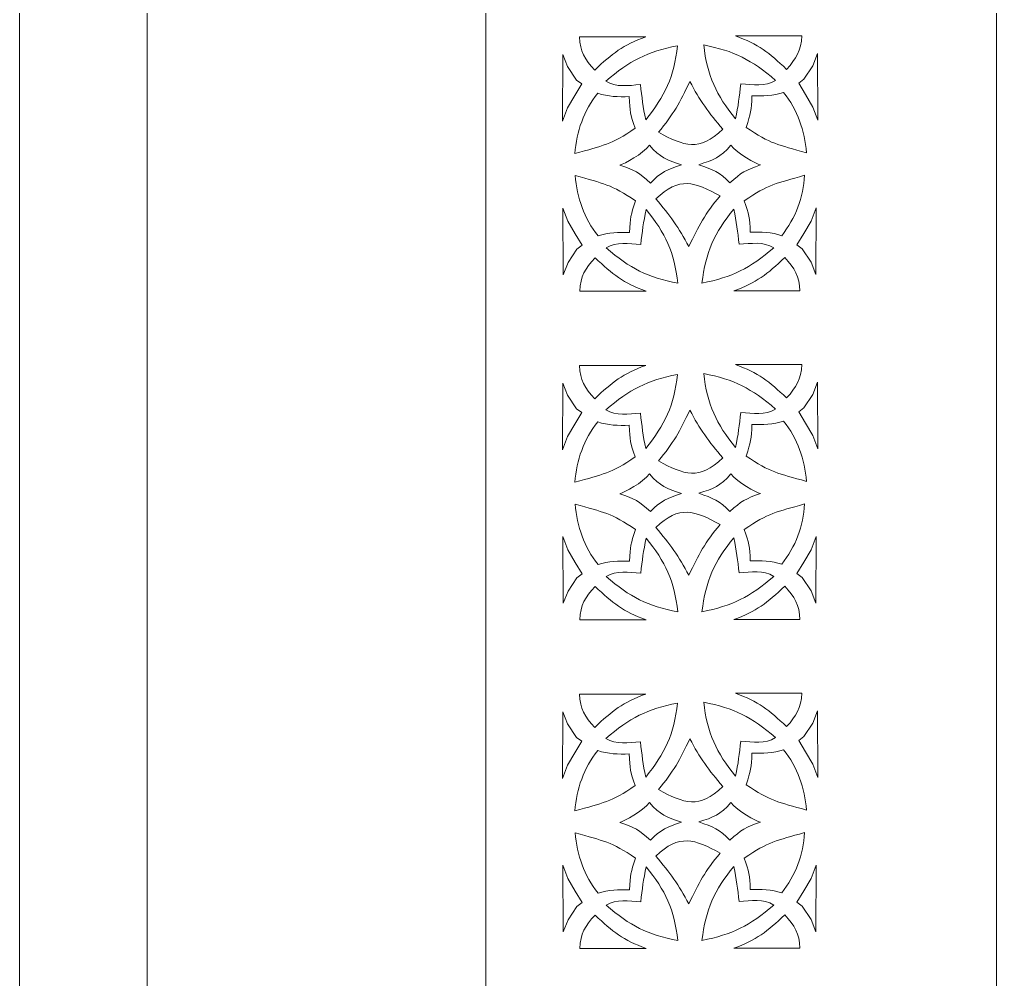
# Model space of a CAD drawing. Header units: millimetres. Extents: x -3017 to 373, y -1230 to 1400.
# Drawn here: x -1809.1 to -1426.5, y -519.7 to -143.7 of the extents above; entities that cross this region are included whole.
import ezdxf

# ---------------------------------------------------------------- set-up
doc = ezdxf.new("R2010")
doc.units = ezdxf.units.MM
doc.header["$MEASUREMENT"] = 0
doc.layers.add('Katman 1', color=7, linetype='Continuous')

msp = doc.modelspace()

# ---------------------------------------------------------------- linework, layer by layer
at = {"layer": 'Katman 1', "color": 250, "lineweight": 20}
for points in [[(-1626.484, -1092.609), (-1426.484, -1092.609), (-1426.484, 1207.391), (-1626.484, 1207.391), (-1626.484, -1092.609)], [(-1809.1335, -876.8259), (-1759.1335, -876.8259), (-1759.1335, 1023.1741), (-1809.1335, 1023.1741), (-1809.1335, -876.8259)]]:
    msp.add_lwpolyline(points, close=True, dxfattribs=at)
for points, knots in [([(-1589.7763, -150.4475), (-1589.6307, -156.2529), (-1587.6579, -159.2513), (-1583.8586, -163.5423), (-1576.9953, -156.9929), (-1572.7833, -153.683), (-1563.8479, -150.4464), (-1563.8479, -150.4464), (-1573.4989, -150.4464), (-1573.4989, -150.4464), (-1573.4989, -150.4464), (-1583.5643, -150.4417), (-1583.5643, -150.4417), (-1583.5643, -150.4417), (-1589.7763, -150.4475), (-1589.7763, -150.4475)], [0, 0, 0, 0, 0.2, 0.2, 0.2, 0.4, 0.4, 0.4, 0.6, 0.6, 0.6, 0.8, 0.8, 0.8, 1, 1, 1, 1]), ([(-1502.7694, -150.109), (-1502.9149, -155.9144), (-1504.8878, -158.9128), (-1508.687, -163.2038), (-1515.5504, -156.6544), (-1519.7623, -153.3445), (-1528.6978, -150.1079), (-1528.6978, -150.1079), (-1519.0467, -150.1079), (-1519.0467, -150.1079), (-1519.0467, -150.1079), (-1508.9814, -150.1032), (-1508.9814, -150.1032), (-1508.9814, -150.1032), (-1502.7694, -150.109), (-1502.7694, -150.109)], [0, 0, 0, 0, 0.2, 0.2, 0.2, 0.4, 0.4, 0.4, 0.6, 0.6, 0.6, 0.8, 0.8, 0.8, 1, 1, 1, 1]), ([(-1579.5142, -167.8566), (-1575.4334, -170.387), (-1570.6728, -169.4977), (-1565.9272, -169.1925), (-1565.4107, -174.0573), (-1564.8871, -178.0619), (-1563.8647, -182.9342), (-1556.3267, -173.7426), (-1552.7592, -166.0255), (-1551.4128, -153.9984), (-1563.2652, -156.2978), (-1570.1719, -159.8044), (-1579.5142, -167.8566)], [0, 0, 0, 0, 0.25, 0.25, 0.25, 0.5, 0.5, 0.5, 0.75, 0.75, 0.75, 1, 1, 1, 1]), ([(-1513.0315, -167.5181), (-1517.1123, -170.0485), (-1521.8728, -169.1592), (-1526.6185, -168.854), (-1527.1349, -173.7188), (-1527.6585, -177.7234), (-1528.681, -182.5958), (-1536.219, -173.4041), (-1539.7865, -165.687), (-1541.1328, -153.6599), (-1529.2804, -155.9593), (-1522.3737, -159.4659), (-1513.0315, -167.5181)], [0, 0, 0, 0, 0.25, 0.25, 0.25, 0.5, 0.5, 0.5, 0.75, 0.75, 0.75, 1, 1, 1, 1]), ([(-1596.3426, -157.3808), (-1596.3426, -157.3808), (-1596.4369, -183.4909), (-1596.4369, -183.4909), (-1596.4369, -183.4909), (-1594.4859, -178.2977), (-1594.4859, -178.2977), (-1594.4859, -178.2977), (-1591.6521, -173.4133), (-1591.6521, -173.4133), (-1591.6521, -173.4133), (-1588.9227, -168.9215), (-1588.9227, -168.9215), (-1588.9227, -168.9215), (-1590.9708, -167.4129), (-1590.9708, -167.4129), (-1590.9708, -167.4129), (-1594.4417, -162.1388), (-1594.4417, -162.1388), (-1594.4417, -162.1388), (-1596.3426, -157.3808), (-1596.3426, -157.3808)], [0, 0, 0, 0, 0.14285714, 0.14285714, 0.14285714, 0.28571429, 0.28571429, 0.28571429, 0.42857143, 0.42857143, 0.42857143, 0.57142857, 0.57142857, 0.57142857, 0.71428571, 0.71428571, 0.71428571, 0.85714286, 0.85714286, 0.85714286, 1, 1, 1, 1]), ([(-1496.5312, -157.0423), (-1496.5312, -157.0423), (-1496.4369, -183.1524), (-1496.4369, -183.1524), (-1496.4369, -183.1524), (-1498.3879, -177.9592), (-1498.3879, -177.9592), (-1498.3879, -177.9592), (-1501.2217, -173.0748), (-1501.2217, -173.0748), (-1501.2217, -173.0748), (-1503.9511, -168.583), (-1503.9511, -168.583), (-1503.9511, -168.583), (-1501.903, -167.0744), (-1501.903, -167.0744), (-1501.903, -167.0744), (-1498.4321, -161.8003), (-1498.4321, -161.8003), (-1498.4321, -161.8003), (-1496.5312, -157.0423), (-1496.5312, -157.0423)], [0, 0, 0, 0, 0.14285714, 0.14285714, 0.14285714, 0.28571429, 0.28571429, 0.28571429, 0.42857143, 0.42857143, 0.42857143, 0.57142857, 0.57142857, 0.57142857, 0.71428571, 0.71428571, 0.71428571, 0.85714286, 0.85714286, 0.85714286, 1, 1, 1, 1]), ([(-1558.8806, -187.8286), (-1553.0523, -181.0478), (-1550.4534, -176.0529), (-1546.5867, -167.944), (-1542.7418, -175.313), (-1539.1788, -180.2876), (-1533.6955, -186.6406), (-1542.8555, -195.525), (-1548.838, -193.3441), (-1558.8806, -187.8286)], [0, 0, 0, 0, 0.33333333, 0.33333333, 0.33333333, 0.66666667, 0.66666667, 0.66666667, 1, 1, 1, 1]), ([(-1582.6462, -172.5691), (-1588.1271, -179.4736), (-1590.9876, -187.5065), (-1591.6175, -196.2311), (-1580.611, -193.0318), (-1577.4409, -192.8224), (-1567.9966, -186.272), (-1569.8948, -180.721), (-1570.0797, -179.7481), (-1570.3062, -173.8863), (-1574.4906, -174.0097), (-1578.6706, -173.9596), (-1582.6462, -172.5691)], [0, 0, 0, 0, 0.25, 0.25, 0.25, 0.5, 0.5, 0.5, 0.75, 0.75, 0.75, 1, 1, 1, 1]), ([(-1509.8995, -172.2306), (-1504.4185, -179.1352), (-1501.558, -187.168), (-1500.9282, -195.8926), (-1511.9347, -192.6933), (-1515.1048, -192.4839), (-1524.549, -185.9335), (-1522.6508, -180.3825), (-1522.466, -179.4096), (-1522.2395, -173.5478), (-1518.0551, -173.6712), (-1513.875, -173.6211), (-1509.8995, -172.2306)], [0, 0, 0, 0, 0.25, 0.25, 0.25, 0.5, 0.5, 0.5, 0.75, 0.75, 0.75, 1, 1, 1, 1]), ([(-1574.0175, -200.691), (-1568.3715, -202.6115), (-1566.3315, -203.6745), (-1562.0547, -207.7324), (-1557.8947, -203.5262), (-1555.5061, -202.4558), (-1549.8304, -200.5966), (-1555.5894, -198.7571), (-1558.2555, -197.7829), (-1562.4001, -192.9673), (-1565.0167, -196.3247), (-1572.2356, -200.2442), (-1574.0175, -200.691)], [0, 0, 0, 0, 0.25, 0.25, 0.25, 0.5, 0.5, 0.5, 0.75, 0.75, 0.75, 1, 1, 1, 1]), ([(-1518.8928, -200.644), (-1524.5387, -202.5645), (-1526.5788, -203.6275), (-1530.8556, -207.6854), (-1535.0155, -203.4792), (-1537.4042, -202.4087), (-1543.0799, -200.5496), (-1537.3208, -198.7101), (-1534.6547, -197.7359), (-1530.5102, -192.9203), (-1527.8935, -196.2777), (-1520.6747, -200.1972), (-1518.8928, -200.644)], [0, 0, 0, 0, 0.25, 0.25, 0.25, 0.5, 0.5, 0.5, 0.75, 0.75, 0.75, 1, 1, 1, 1]), ([(-1582.5003, -228.4495), (-1587.9813, -221.5449), (-1590.8418, -213.512), (-1591.4716, -204.7874), (-1580.4651, -207.9868), (-1577.2951, -208.1961), (-1567.8508, -214.7466), (-1569.749, -220.2975), (-1569.9339, -221.2705), (-1570.1603, -227.1322), (-1574.3448, -227.0089), (-1578.5248, -227.0589), (-1582.5003, -228.4495)], [0, 0, 0, 0, 0.25, 0.25, 0.25, 0.5, 0.5, 0.5, 0.75, 0.75, 0.75, 1, 1, 1, 1]), ([(-1534.7042, -212.7786), (-1540.5325, -219.5594), (-1543.1314, -224.5543), (-1546.9981, -232.6632), (-1550.8429, -225.2942), (-1554.406, -220.3196), (-1559.8892, -213.9666), (-1550.7292, -205.0822), (-1544.7468, -207.2631), (-1534.7042, -212.7786)], [0, 0, 0, 0, 0.33333333, 0.33333333, 0.33333333, 0.66666667, 0.66666667, 0.66666667, 1, 1, 1, 1]), ([(-1510.5922, -228.366), (-1505.1113, -221.4615), (-1502.2508, -213.4286), (-1501.6209, -204.704), (-1512.6274, -207.9034), (-1515.7975, -208.1127), (-1525.2418, -214.6631), (-1523.3436, -220.2141), (-1523.1587, -221.187), (-1522.9322, -227.0488), (-1518.7478, -226.9255), (-1514.5678, -226.9755), (-1510.5922, -228.366)], [0, 0, 0, 0, 0.25, 0.25, 0.25, 0.5, 0.5, 0.5, 0.75, 0.75, 0.75, 1, 1, 1, 1]), ([(-1596.1967, -243.6377), (-1596.1967, -243.6377), (-1596.2911, -217.5277), (-1596.2911, -217.5277), (-1596.2911, -217.5277), (-1594.3401, -222.7208), (-1594.3401, -222.7208), (-1594.3401, -222.7208), (-1591.5062, -227.6053), (-1591.5062, -227.6053), (-1591.5062, -227.6053), (-1588.7769, -232.0971), (-1588.7769, -232.0971), (-1588.7769, -232.0971), (-1590.825, -233.6056), (-1590.825, -233.6056), (-1590.825, -233.6056), (-1594.2958, -238.8797), (-1594.2958, -238.8797), (-1594.2958, -238.8797), (-1596.1967, -243.6377), (-1596.1967, -243.6377)], [0, 0, 0, 0, 0.14285714, 0.14285714, 0.14285714, 0.28571429, 0.28571429, 0.28571429, 0.42857143, 0.42857143, 0.42857143, 0.57142857, 0.57142857, 0.57142857, 0.71428571, 0.71428571, 0.71428571, 0.85714286, 0.85714286, 0.85714286, 1, 1, 1, 1]), ([(-1579.3683, -233.1619), (-1575.2875, -230.6315), (-1570.527, -231.5208), (-1565.7813, -231.8261), (-1565.2649, -226.9613), (-1564.7413, -222.9567), (-1563.7188, -218.0843), (-1556.1808, -227.276), (-1552.6133, -234.9931), (-1551.267, -247.0202), (-1563.1194, -244.7207), (-1570.0261, -241.2142), (-1579.3683, -233.1619)], [0, 0, 0, 0, 0.25, 0.25, 0.25, 0.5, 0.5, 0.5, 0.75, 0.75, 0.75, 1, 1, 1, 1]), ([(-1513.7242, -233.0785), (-1517.805, -230.5481), (-1522.5656, -231.4374), (-1527.3112, -231.7426), (-1527.8277, -226.8779), (-1528.3513, -222.8732), (-1529.3738, -218.0009), (-1536.9117, -227.1926), (-1540.4792, -234.9096), (-1541.8256, -246.9367), (-1529.9732, -244.6373), (-1523.0665, -241.1307), (-1513.7242, -233.0785)], [0, 0, 0, 0, 0.25, 0.25, 0.25, 0.5, 0.5, 0.5, 0.75, 0.75, 0.75, 1, 1, 1, 1]), ([(-1497.224, -243.5543), (-1497.224, -243.5543), (-1497.1297, -217.4442), (-1497.1297, -217.4442), (-1497.1297, -217.4442), (-1499.0807, -222.6374), (-1499.0807, -222.6374), (-1499.0807, -222.6374), (-1501.9145, -227.5218), (-1501.9145, -227.5218), (-1501.9145, -227.5218), (-1504.6438, -232.0137), (-1504.6438, -232.0137), (-1504.6438, -232.0137), (-1502.5957, -233.5222), (-1502.5957, -233.5222), (-1502.5957, -233.5222), (-1499.1249, -238.7963), (-1499.1249, -238.7963), (-1499.1249, -238.7963), (-1497.224, -243.5543), (-1497.224, -243.5543)], [0, 0, 0, 0, 0.14285714, 0.14285714, 0.14285714, 0.28571429, 0.28571429, 0.28571429, 0.42857143, 0.42857143, 0.42857143, 0.57142857, 0.57142857, 0.57142857, 0.71428571, 0.71428571, 0.71428571, 0.85714286, 0.85714286, 0.85714286, 1, 1, 1, 1]), ([(-1589.6304, -250.0974), (-1589.4849, -244.292), (-1587.5121, -241.2936), (-1583.7128, -237.0026), (-1576.8494, -243.552), (-1572.6375, -246.8619), (-1563.7021, -250.0985), (-1563.7021, -250.0985), (-1573.3531, -250.0985), (-1573.3531, -250.0985), (-1573.3531, -250.0985), (-1583.4185, -250.1032), (-1583.4185, -250.1032), (-1583.4185, -250.1032), (-1589.6304, -250.0974), (-1589.6304, -250.0974)], [0, 0, 0, 0, 0.2, 0.2, 0.2, 0.4, 0.4, 0.4, 0.6, 0.6, 0.6, 0.8, 0.8, 0.8, 1, 1, 1, 1]), ([(-1503.4621, -250.0139), (-1503.6077, -244.2085), (-1505.5805, -241.2102), (-1509.3798, -236.9192), (-1516.2431, -243.4686), (-1520.4551, -246.7784), (-1529.3905, -250.0151), (-1529.3905, -250.0151), (-1519.7395, -250.0151), (-1519.7395, -250.0151), (-1519.7395, -250.0151), (-1509.6741, -250.0198), (-1509.6741, -250.0198), (-1509.6741, -250.0198), (-1503.4621, -250.0139), (-1503.4621, -250.0139)], [0, 0, 0, 0, 0.2, 0.2, 0.2, 0.4, 0.4, 0.4, 0.6, 0.6, 0.6, 0.8, 0.8, 0.8, 1, 1, 1, 1]), ([(-1589.7763, -279.1975), (-1589.6307, -285.0029), (-1587.6579, -288.0013), (-1583.8586, -292.2923), (-1576.9953, -285.7429), (-1572.7833, -282.433), (-1563.8479, -279.1964), (-1563.8479, -279.1964), (-1573.4989, -279.1964), (-1573.4989, -279.1964), (-1573.4989, -279.1964), (-1583.5643, -279.1917), (-1583.5643, -279.1917), (-1583.5643, -279.1917), (-1589.7763, -279.1975), (-1589.7763, -279.1975)], [0, 0, 0, 0, 0.2, 0.2, 0.2, 0.4, 0.4, 0.4, 0.6, 0.6, 0.6, 0.8, 0.8, 0.8, 1, 1, 1, 1]), ([(-1502.7694, -278.859), (-1502.9149, -284.6644), (-1504.8878, -287.6628), (-1508.687, -291.9538), (-1515.5504, -285.4044), (-1519.7623, -282.0945), (-1528.6978, -278.8579), (-1528.6978, -278.8579), (-1519.0467, -278.8579), (-1519.0467, -278.8579), (-1519.0467, -278.8579), (-1508.9814, -278.8532), (-1508.9814, -278.8532), (-1508.9814, -278.8532), (-1502.7694, -278.859), (-1502.7694, -278.859)], [0, 0, 0, 0, 0.2, 0.2, 0.2, 0.4, 0.4, 0.4, 0.6, 0.6, 0.6, 0.8, 0.8, 0.8, 1, 1, 1, 1]), ([(-1579.5142, -296.6066), (-1575.4334, -299.137), (-1570.6728, -298.2477), (-1565.9272, -297.9425), (-1565.4107, -302.8073), (-1564.8871, -306.8119), (-1563.8647, -311.6842), (-1556.3267, -302.4926), (-1552.7592, -294.7755), (-1551.4128, -282.7484), (-1563.2652, -285.0478), (-1570.1719, -288.5544), (-1579.5142, -296.6066)], [0, 0, 0, 0, 0.25, 0.25, 0.25, 0.5, 0.5, 0.5, 0.75, 0.75, 0.75, 1, 1, 1, 1]), ([(-1513.0315, -296.2681), (-1517.1123, -298.7985), (-1521.8728, -297.9092), (-1526.6185, -297.604), (-1527.1349, -302.4688), (-1527.6585, -306.4734), (-1528.681, -311.3458), (-1536.219, -302.1541), (-1539.7865, -294.437), (-1541.1328, -282.4099), (-1529.2804, -284.7093), (-1522.3737, -288.2159), (-1513.0315, -296.2681)], [0, 0, 0, 0, 0.25, 0.25, 0.25, 0.5, 0.5, 0.5, 0.75, 0.75, 0.75, 1, 1, 1, 1]), ([(-1596.3426, -286.1308), (-1596.3426, -286.1308), (-1596.4369, -312.2409), (-1596.4369, -312.2409), (-1596.4369, -312.2409), (-1594.4859, -307.0477), (-1594.4859, -307.0477), (-1594.4859, -307.0477), (-1591.6521, -302.1633), (-1591.6521, -302.1633), (-1591.6521, -302.1633), (-1588.9227, -297.6715), (-1588.9227, -297.6715), (-1588.9227, -297.6715), (-1590.9708, -296.1629), (-1590.9708, -296.1629), (-1590.9708, -296.1629), (-1594.4417, -290.8888), (-1594.4417, -290.8888), (-1594.4417, -290.8888), (-1596.3426, -286.1308), (-1596.3426, -286.1308)], [0, 0, 0, 0, 0.14285714, 0.14285714, 0.14285714, 0.28571429, 0.28571429, 0.28571429, 0.42857143, 0.42857143, 0.42857143, 0.57142857, 0.57142857, 0.57142857, 0.71428571, 0.71428571, 0.71428571, 0.85714286, 0.85714286, 0.85714286, 1, 1, 1, 1]), ([(-1496.5312, -285.7923), (-1496.5312, -285.7923), (-1496.4369, -311.9024), (-1496.4369, -311.9024), (-1496.4369, -311.9024), (-1498.3879, -306.7092), (-1498.3879, -306.7092), (-1498.3879, -306.7092), (-1501.2217, -301.8248), (-1501.2217, -301.8248), (-1501.2217, -301.8248), (-1503.9511, -297.333), (-1503.9511, -297.333), (-1503.9511, -297.333), (-1501.903, -295.8244), (-1501.903, -295.8244), (-1501.903, -295.8244), (-1498.4321, -290.5503), (-1498.4321, -290.5503), (-1498.4321, -290.5503), (-1496.5312, -285.7923), (-1496.5312, -285.7923)], [0, 0, 0, 0, 0.14285714, 0.14285714, 0.14285714, 0.28571429, 0.28571429, 0.28571429, 0.42857143, 0.42857143, 0.42857143, 0.57142857, 0.57142857, 0.57142857, 0.71428571, 0.71428571, 0.71428571, 0.85714286, 0.85714286, 0.85714286, 1, 1, 1, 1]), ([(-1558.8806, -316.5786), (-1553.0523, -309.7978), (-1550.4534, -304.8029), (-1546.5867, -296.694), (-1542.7418, -304.063), (-1539.1788, -309.0376), (-1533.6955, -315.3906), (-1542.8555, -324.275), (-1548.838, -322.0941), (-1558.8806, -316.5786)], [0, 0, 0, 0, 0.33333333, 0.33333333, 0.33333333, 0.66666667, 0.66666667, 0.66666667, 1, 1, 1, 1]), ([(-1582.6462, -301.3191), (-1588.1271, -308.2236), (-1590.9876, -316.2565), (-1591.6175, -324.9811), (-1580.611, -321.7818), (-1577.4409, -321.5724), (-1567.9966, -315.022), (-1569.8948, -309.471), (-1570.0797, -308.4981), (-1570.3062, -302.6363), (-1574.4906, -302.7597), (-1578.6706, -302.7096), (-1582.6462, -301.3191)], [0, 0, 0, 0, 0.25, 0.25, 0.25, 0.5, 0.5, 0.5, 0.75, 0.75, 0.75, 1, 1, 1, 1]), ([(-1509.8995, -300.9806), (-1504.4185, -307.8852), (-1501.558, -315.918), (-1500.9282, -324.6426), (-1511.9347, -321.4433), (-1515.1048, -321.2339), (-1524.549, -314.6835), (-1522.6508, -309.1325), (-1522.466, -308.1596), (-1522.2395, -302.2978), (-1518.0551, -302.4212), (-1513.875, -302.3711), (-1509.8995, -300.9806)], [0, 0, 0, 0, 0.25, 0.25, 0.25, 0.5, 0.5, 0.5, 0.75, 0.75, 0.75, 1, 1, 1, 1]), ([(-1574.0175, -329.441), (-1568.3715, -331.3615), (-1566.3315, -332.4245), (-1562.0547, -336.4824), (-1557.8947, -332.2762), (-1555.5061, -331.2058), (-1549.8304, -329.3466), (-1555.5894, -327.5071), (-1558.2555, -326.5329), (-1562.4001, -321.7173), (-1565.0167, -325.0747), (-1572.2356, -328.9942), (-1574.0175, -329.441)], [0, 0, 0, 0, 0.25, 0.25, 0.25, 0.5, 0.5, 0.5, 0.75, 0.75, 0.75, 1, 1, 1, 1]), ([(-1518.8928, -329.394), (-1524.5387, -331.3145), (-1526.5788, -332.3775), (-1530.8556, -336.4354), (-1535.0155, -332.2292), (-1537.4042, -331.1587), (-1543.0799, -329.2996), (-1537.3208, -327.4601), (-1534.6547, -326.4859), (-1530.5102, -321.6703), (-1527.8935, -325.0277), (-1520.6747, -328.9472), (-1518.8928, -329.394)], [0, 0, 0, 0, 0.25, 0.25, 0.25, 0.5, 0.5, 0.5, 0.75, 0.75, 0.75, 1, 1, 1, 1]), ([(-1582.5003, -357.1995), (-1587.9813, -350.2949), (-1590.8418, -342.262), (-1591.4716, -333.5374), (-1580.4651, -336.7368), (-1577.2951, -336.9461), (-1567.8508, -343.4966), (-1569.749, -349.0475), (-1569.9339, -350.0205), (-1570.1603, -355.8822), (-1574.3448, -355.7589), (-1578.5248, -355.8089), (-1582.5003, -357.1995)], [0, 0, 0, 0, 0.25, 0.25, 0.25, 0.5, 0.5, 0.5, 0.75, 0.75, 0.75, 1, 1, 1, 1]), ([(-1534.7042, -341.5286), (-1540.5325, -348.3094), (-1543.1314, -353.3043), (-1546.9981, -361.4132), (-1550.8429, -354.0442), (-1554.406, -349.0696), (-1559.8892, -342.7166), (-1550.7292, -333.8322), (-1544.7468, -336.0131), (-1534.7042, -341.5286)], [0, 0, 0, 0, 0.33333333, 0.33333333, 0.33333333, 0.66666667, 0.66666667, 0.66666667, 1, 1, 1, 1]), ([(-1510.5922, -357.116), (-1505.1113, -350.2115), (-1502.2508, -342.1786), (-1501.6209, -333.454), (-1512.6274, -336.6534), (-1515.7975, -336.8627), (-1525.2418, -343.4131), (-1523.3436, -348.9641), (-1523.1587, -349.937), (-1522.9322, -355.7988), (-1518.7478, -355.6755), (-1514.5678, -355.7255), (-1510.5922, -357.116)], [0, 0, 0, 0, 0.25, 0.25, 0.25, 0.5, 0.5, 0.5, 0.75, 0.75, 0.75, 1, 1, 1, 1]), ([(-1596.1967, -372.3877), (-1596.1967, -372.3877), (-1596.2911, -346.2777), (-1596.2911, -346.2777), (-1596.2911, -346.2777), (-1594.3401, -351.4708), (-1594.3401, -351.4708), (-1594.3401, -351.4708), (-1591.5062, -356.3553), (-1591.5062, -356.3553), (-1591.5062, -356.3553), (-1588.7769, -360.8471), (-1588.7769, -360.8471), (-1588.7769, -360.8471), (-1590.825, -362.3556), (-1590.825, -362.3556), (-1590.825, -362.3556), (-1594.2958, -367.6297), (-1594.2958, -367.6297), (-1594.2958, -367.6297), (-1596.1967, -372.3877), (-1596.1967, -372.3877)], [0, 0, 0, 0, 0.14285714, 0.14285714, 0.14285714, 0.28571429, 0.28571429, 0.28571429, 0.42857143, 0.42857143, 0.42857143, 0.57142857, 0.57142857, 0.57142857, 0.71428571, 0.71428571, 0.71428571, 0.85714286, 0.85714286, 0.85714286, 1, 1, 1, 1]), ([(-1579.3683, -361.9119), (-1575.2875, -359.3815), (-1570.527, -360.2708), (-1565.7813, -360.5761), (-1565.2649, -355.7113), (-1564.7413, -351.7067), (-1563.7188, -346.8343), (-1556.1808, -356.026), (-1552.6133, -363.7431), (-1551.267, -375.7702), (-1563.1194, -373.4707), (-1570.0261, -369.9642), (-1579.3683, -361.9119)], [0, 0, 0, 0, 0.25, 0.25, 0.25, 0.5, 0.5, 0.5, 0.75, 0.75, 0.75, 1, 1, 1, 1]), ([(-1513.7242, -361.8285), (-1517.805, -359.2981), (-1522.5656, -360.1874), (-1527.3112, -360.4926), (-1527.8277, -355.6279), (-1528.3513, -351.6232), (-1529.3738, -346.7509), (-1536.9117, -355.9426), (-1540.4792, -363.6596), (-1541.8256, -375.6867), (-1529.9732, -373.3873), (-1523.0665, -369.8807), (-1513.7242, -361.8285)], [0, 0, 0, 0, 0.25, 0.25, 0.25, 0.5, 0.5, 0.5, 0.75, 0.75, 0.75, 1, 1, 1, 1]), ([(-1497.224, -372.3043), (-1497.224, -372.3043), (-1497.1297, -346.1942), (-1497.1297, -346.1942), (-1497.1297, -346.1942), (-1499.0807, -351.3874), (-1499.0807, -351.3874), (-1499.0807, -351.3874), (-1501.9145, -356.2718), (-1501.9145, -356.2718), (-1501.9145, -356.2718), (-1504.6438, -360.7637), (-1504.6438, -360.7637), (-1504.6438, -360.7637), (-1502.5957, -362.2722), (-1502.5957, -362.2722), (-1502.5957, -362.2722), (-1499.1249, -367.5463), (-1499.1249, -367.5463), (-1499.1249, -367.5463), (-1497.224, -372.3043), (-1497.224, -372.3043)], [0, 0, 0, 0, 0.14285714, 0.14285714, 0.14285714, 0.28571429, 0.28571429, 0.28571429, 0.42857143, 0.42857143, 0.42857143, 0.57142857, 0.57142857, 0.57142857, 0.71428571, 0.71428571, 0.71428571, 0.85714286, 0.85714286, 0.85714286, 1, 1, 1, 1]), ([(-1589.6304, -378.8474), (-1589.4849, -373.042), (-1587.5121, -370.0436), (-1583.7128, -365.7526), (-1576.8494, -372.302), (-1572.6375, -375.6119), (-1563.7021, -378.8485), (-1563.7021, -378.8485), (-1573.3531, -378.8485), (-1573.3531, -378.8485), (-1573.3531, -378.8485), (-1583.4185, -378.8532), (-1583.4185, -378.8532), (-1583.4185, -378.8532), (-1589.6304, -378.8474), (-1589.6304, -378.8474)], [0, 0, 0, 0, 0.2, 0.2, 0.2, 0.4, 0.4, 0.4, 0.6, 0.6, 0.6, 0.8, 0.8, 0.8, 1, 1, 1, 1]), ([(-1503.4621, -378.7639), (-1503.6077, -372.9585), (-1505.5805, -369.9602), (-1509.3798, -365.6692), (-1516.2431, -372.2186), (-1520.4551, -375.5284), (-1529.3905, -378.7651), (-1529.3905, -378.7651), (-1519.7395, -378.7651), (-1519.7395, -378.7651), (-1519.7395, -378.7651), (-1509.6741, -378.7698), (-1509.6741, -378.7698), (-1509.6741, -378.7698), (-1503.4621, -378.7639), (-1503.4621, -378.7639)], [0, 0, 0, 0, 0.2, 0.2, 0.2, 0.4, 0.4, 0.4, 0.6, 0.6, 0.6, 0.8, 0.8, 0.8, 1, 1, 1, 1]), ([(-1589.7763, -407.9475), (-1589.6307, -413.7529), (-1587.6579, -416.7513), (-1583.8586, -421.0423), (-1576.9953, -414.4929), (-1572.7833, -411.183), (-1563.8479, -407.9464), (-1563.8479, -407.9464), (-1573.4989, -407.9464), (-1573.4989, -407.9464), (-1573.4989, -407.9464), (-1583.5643, -407.9417), (-1583.5643, -407.9417), (-1583.5643, -407.9417), (-1589.7763, -407.9475), (-1589.7763, -407.9475)], [0, 0, 0, 0, 0.2, 0.2, 0.2, 0.4, 0.4, 0.4, 0.6, 0.6, 0.6, 0.8, 0.8, 0.8, 1, 1, 1, 1]), ([(-1502.7694, -407.609), (-1502.9149, -413.4144), (-1504.8878, -416.4128), (-1508.687, -420.7038), (-1515.5504, -414.1544), (-1519.7623, -410.8445), (-1528.6978, -407.6079), (-1528.6978, -407.6079), (-1519.0467, -407.6079), (-1519.0467, -407.6079), (-1519.0467, -407.6079), (-1508.9814, -407.6032), (-1508.9814, -407.6032), (-1508.9814, -407.6032), (-1502.7694, -407.609), (-1502.7694, -407.609)], [0, 0, 0, 0, 0.2, 0.2, 0.2, 0.4, 0.4, 0.4, 0.6, 0.6, 0.6, 0.8, 0.8, 0.8, 1, 1, 1, 1]), ([(-1579.5142, -425.3566), (-1575.4334, -427.887), (-1570.6728, -426.9977), (-1565.9272, -426.6925), (-1565.4107, -431.5573), (-1564.8871, -435.5619), (-1563.8647, -440.4342), (-1556.3267, -431.2426), (-1552.7592, -423.5255), (-1551.4128, -411.4984), (-1563.2652, -413.7978), (-1570.1719, -417.3044), (-1579.5142, -425.3566)], [0, 0, 0, 0, 0.25, 0.25, 0.25, 0.5, 0.5, 0.5, 0.75, 0.75, 0.75, 1, 1, 1, 1]), ([(-1513.0315, -425.0181), (-1517.1123, -427.5485), (-1521.8728, -426.6592), (-1526.6185, -426.354), (-1527.1349, -431.2188), (-1527.6585, -435.2234), (-1528.681, -440.0958), (-1536.219, -430.9041), (-1539.7865, -423.187), (-1541.1328, -411.1599), (-1529.2804, -413.4593), (-1522.3737, -416.9659), (-1513.0315, -425.0181)], [0, 0, 0, 0, 0.25, 0.25, 0.25, 0.5, 0.5, 0.5, 0.75, 0.75, 0.75, 1, 1, 1, 1]), ([(-1596.3426, -414.8808), (-1596.3426, -414.8808), (-1596.4369, -440.9909), (-1596.4369, -440.9909), (-1596.4369, -440.9909), (-1594.4859, -435.7977), (-1594.4859, -435.7977), (-1594.4859, -435.7977), (-1591.6521, -430.9133), (-1591.6521, -430.9133), (-1591.6521, -430.9133), (-1588.9227, -426.4215), (-1588.9227, -426.4215), (-1588.9227, -426.4215), (-1590.9708, -424.9129), (-1590.9708, -424.9129), (-1590.9708, -424.9129), (-1594.4417, -419.6388), (-1594.4417, -419.6388), (-1594.4417, -419.6388), (-1596.3426, -414.8808), (-1596.3426, -414.8808)], [0, 0, 0, 0, 0.14285714, 0.14285714, 0.14285714, 0.28571429, 0.28571429, 0.28571429, 0.42857143, 0.42857143, 0.42857143, 0.57142857, 0.57142857, 0.57142857, 0.71428571, 0.71428571, 0.71428571, 0.85714286, 0.85714286, 0.85714286, 1, 1, 1, 1]), ([(-1496.5312, -414.5423), (-1496.5312, -414.5423), (-1496.4369, -440.6524), (-1496.4369, -440.6524), (-1496.4369, -440.6524), (-1498.3879, -435.4592), (-1498.3879, -435.4592), (-1498.3879, -435.4592), (-1501.2217, -430.5748), (-1501.2217, -430.5748), (-1501.2217, -430.5748), (-1503.9511, -426.083), (-1503.9511, -426.083), (-1503.9511, -426.083), (-1501.903, -424.5744), (-1501.903, -424.5744), (-1501.903, -424.5744), (-1498.4321, -419.3003), (-1498.4321, -419.3003), (-1498.4321, -419.3003), (-1496.5312, -414.5423), (-1496.5312, -414.5423)], [0, 0, 0, 0, 0.14285714, 0.14285714, 0.14285714, 0.28571429, 0.28571429, 0.28571429, 0.42857143, 0.42857143, 0.42857143, 0.57142857, 0.57142857, 0.57142857, 0.71428571, 0.71428571, 0.71428571, 0.85714286, 0.85714286, 0.85714286, 1, 1, 1, 1]), ([(-1558.8806, -445.3286), (-1553.0523, -438.5478), (-1550.4534, -433.5529), (-1546.5867, -425.444), (-1542.7418, -432.813), (-1539.1788, -437.7876), (-1533.6955, -444.1406), (-1542.8555, -453.025), (-1548.838, -450.8441), (-1558.8806, -445.3286)], [0, 0, 0, 0, 0.33333333, 0.33333333, 0.33333333, 0.66666667, 0.66666667, 0.66666667, 1, 1, 1, 1]), ([(-1582.6462, -430.0691), (-1588.1271, -436.9736), (-1590.9876, -445.0065), (-1591.6175, -453.7311), (-1580.611, -450.5318), (-1577.4409, -450.3224), (-1567.9966, -443.772), (-1569.8948, -438.221), (-1570.0797, -437.2481), (-1570.3062, -431.3863), (-1574.4906, -431.5097), (-1578.6706, -431.4596), (-1582.6462, -430.0691)], [0, 0, 0, 0, 0.25, 0.25, 0.25, 0.5, 0.5, 0.5, 0.75, 0.75, 0.75, 1, 1, 1, 1]), ([(-1509.8995, -429.7306), (-1504.4185, -436.6352), (-1501.558, -444.668), (-1500.9282, -453.3926), (-1511.9347, -450.1933), (-1515.1048, -449.9839), (-1524.549, -443.4335), (-1522.6508, -437.8825), (-1522.466, -436.9096), (-1522.2395, -431.0478), (-1518.0551, -431.1712), (-1513.875, -431.1211), (-1509.8995, -429.7306)], [0, 0, 0, 0, 0.25, 0.25, 0.25, 0.5, 0.5, 0.5, 0.75, 0.75, 0.75, 1, 1, 1, 1]), ([(-1574.0175, -458.191), (-1568.3715, -460.1115), (-1566.3315, -461.1745), (-1562.0547, -465.2324), (-1557.8947, -461.0262), (-1555.5061, -459.9558), (-1549.8304, -458.0966), (-1555.5894, -456.2571), (-1558.2555, -455.2829), (-1562.4001, -450.4673), (-1565.0167, -453.8247), (-1572.2356, -457.7442), (-1574.0175, -458.191)], [0, 0, 0, 0, 0.25, 0.25, 0.25, 0.5, 0.5, 0.5, 0.75, 0.75, 0.75, 1, 1, 1, 1]), ([(-1518.8928, -458.144), (-1524.5387, -460.0645), (-1526.5788, -461.1275), (-1530.8556, -465.1854), (-1535.0155, -460.9792), (-1537.4042, -459.9087), (-1543.0799, -458.0496), (-1537.3208, -456.2101), (-1534.6547, -455.2359), (-1530.5102, -450.4203), (-1527.8935, -453.7777), (-1520.6747, -457.6972), (-1518.8928, -458.144)], [0, 0, 0, 0, 0.25, 0.25, 0.25, 0.5, 0.5, 0.5, 0.75, 0.75, 0.75, 1, 1, 1, 1]), ([(-1582.5003, -485.9495), (-1587.9813, -479.0449), (-1590.8418, -471.012), (-1591.4716, -462.2874), (-1580.4651, -465.4868), (-1577.2951, -465.6961), (-1567.8508, -472.2466), (-1569.749, -477.7975), (-1569.9339, -478.7705), (-1570.1603, -484.6322), (-1574.3448, -484.5089), (-1578.5248, -484.5589), (-1582.5003, -485.9495)], [0, 0, 0, 0, 0.25, 0.25, 0.25, 0.5, 0.5, 0.5, 0.75, 0.75, 0.75, 1, 1, 1, 1]), ([(-1534.7042, -470.2786), (-1540.5325, -477.0594), (-1543.1314, -482.0543), (-1546.9981, -490.1632), (-1550.8429, -482.7942), (-1554.406, -477.8196), (-1559.8892, -471.4666), (-1550.7292, -462.5822), (-1544.7468, -464.7631), (-1534.7042, -470.2786)], [0, 0, 0, 0, 0.33333333, 0.33333333, 0.33333333, 0.66666667, 0.66666667, 0.66666667, 1, 1, 1, 1]), ([(-1510.5922, -485.866), (-1505.1113, -478.9615), (-1502.2508, -470.9286), (-1501.6209, -462.204), (-1512.6274, -465.4034), (-1515.7975, -465.6127), (-1525.2418, -472.1631), (-1523.3436, -477.7141), (-1523.1587, -478.687), (-1522.9322, -484.5488), (-1518.7478, -484.4255), (-1514.5678, -484.4755), (-1510.5922, -485.866)], [0, 0, 0, 0, 0.25, 0.25, 0.25, 0.5, 0.5, 0.5, 0.75, 0.75, 0.75, 1, 1, 1, 1]), ([(-1596.1967, -501.1377), (-1596.1967, -501.1377), (-1596.2911, -475.0277), (-1596.2911, -475.0277), (-1596.2911, -475.0277), (-1594.3401, -480.2208), (-1594.3401, -480.2208), (-1594.3401, -480.2208), (-1591.5062, -485.1053), (-1591.5062, -485.1053), (-1591.5062, -485.1053), (-1588.7769, -489.5971), (-1588.7769, -489.5971), (-1588.7769, -489.5971), (-1590.825, -491.1056), (-1590.825, -491.1056), (-1590.825, -491.1056), (-1594.2958, -496.3797), (-1594.2958, -496.3797), (-1594.2958, -496.3797), (-1596.1967, -501.1377), (-1596.1967, -501.1377)], [0, 0, 0, 0, 0.14285714, 0.14285714, 0.14285714, 0.28571429, 0.28571429, 0.28571429, 0.42857143, 0.42857143, 0.42857143, 0.57142857, 0.57142857, 0.57142857, 0.71428571, 0.71428571, 0.71428571, 0.85714286, 0.85714286, 0.85714286, 1, 1, 1, 1]), ([(-1579.3683, -490.6619), (-1575.2875, -488.1315), (-1570.527, -489.0208), (-1565.7813, -489.3261), (-1565.2649, -484.4613), (-1564.7413, -480.4567), (-1563.7188, -475.5843), (-1556.1808, -484.776), (-1552.6133, -492.4931), (-1551.267, -504.5202), (-1563.1194, -502.2207), (-1570.0261, -498.7142), (-1579.3683, -490.6619)], [0, 0, 0, 0, 0.25, 0.25, 0.25, 0.5, 0.5, 0.5, 0.75, 0.75, 0.75, 1, 1, 1, 1]), ([(-1513.7242, -490.5785), (-1517.805, -488.0481), (-1522.5656, -488.9374), (-1527.3112, -489.2426), (-1527.8277, -484.3779), (-1528.3513, -480.3732), (-1529.3738, -475.5009), (-1536.9117, -484.6926), (-1540.4792, -492.4096), (-1541.8256, -504.4367), (-1529.9732, -502.1373), (-1523.0665, -498.6307), (-1513.7242, -490.5785)], [0, 0, 0, 0, 0.25, 0.25, 0.25, 0.5, 0.5, 0.5, 0.75, 0.75, 0.75, 1, 1, 1, 1]), ([(-1497.224, -501.0543), (-1497.224, -501.0543), (-1497.1297, -474.9442), (-1497.1297, -474.9442), (-1497.1297, -474.9442), (-1499.0807, -480.1374), (-1499.0807, -480.1374), (-1499.0807, -480.1374), (-1501.9145, -485.0218), (-1501.9145, -485.0218), (-1501.9145, -485.0218), (-1504.6438, -489.5137), (-1504.6438, -489.5137), (-1504.6438, -489.5137), (-1502.5957, -491.0222), (-1502.5957, -491.0222), (-1502.5957, -491.0222), (-1499.1249, -496.2963), (-1499.1249, -496.2963), (-1499.1249, -496.2963), (-1497.224, -501.0543), (-1497.224, -501.0543)], [0, 0, 0, 0, 0.14285714, 0.14285714, 0.14285714, 0.28571429, 0.28571429, 0.28571429, 0.42857143, 0.42857143, 0.42857143, 0.57142857, 0.57142857, 0.57142857, 0.71428571, 0.71428571, 0.71428571, 0.85714286, 0.85714286, 0.85714286, 1, 1, 1, 1]), ([(-1589.6304, -507.5974), (-1589.4849, -501.792), (-1587.5121, -498.7936), (-1583.7128, -494.5026), (-1576.8494, -501.052), (-1572.6375, -504.3619), (-1563.7021, -507.5985), (-1563.7021, -507.5985), (-1573.3531, -507.5985), (-1573.3531, -507.5985), (-1573.3531, -507.5985), (-1583.4185, -507.6032), (-1583.4185, -507.6032), (-1583.4185, -507.6032), (-1589.6304, -507.5974), (-1589.6304, -507.5974)], [0, 0, 0, 0, 0.2, 0.2, 0.2, 0.4, 0.4, 0.4, 0.6, 0.6, 0.6, 0.8, 0.8, 0.8, 1, 1, 1, 1]), ([(-1503.4621, -507.5139), (-1503.6077, -501.7085), (-1505.5805, -498.7102), (-1509.3798, -494.4192), (-1516.2431, -500.9686), (-1520.4551, -504.2784), (-1529.3905, -507.5151), (-1529.3905, -507.5151), (-1519.7395, -507.5151), (-1519.7395, -507.5151), (-1519.7395, -507.5151), (-1509.6741, -507.5198), (-1509.6741, -507.5198), (-1509.6741, -507.5198), (-1503.4621, -507.5139), (-1503.4621, -507.5139)], [0, 0, 0, 0, 0.2, 0.2, 0.2, 0.4, 0.4, 0.4, 0.6, 0.6, 0.6, 0.8, 0.8, 0.8, 1, 1, 1, 1])]:
    msp.add_open_spline(points, degree=3, knots=knots, dxfattribs=at)

doc.saveas('drawing.dxf')
